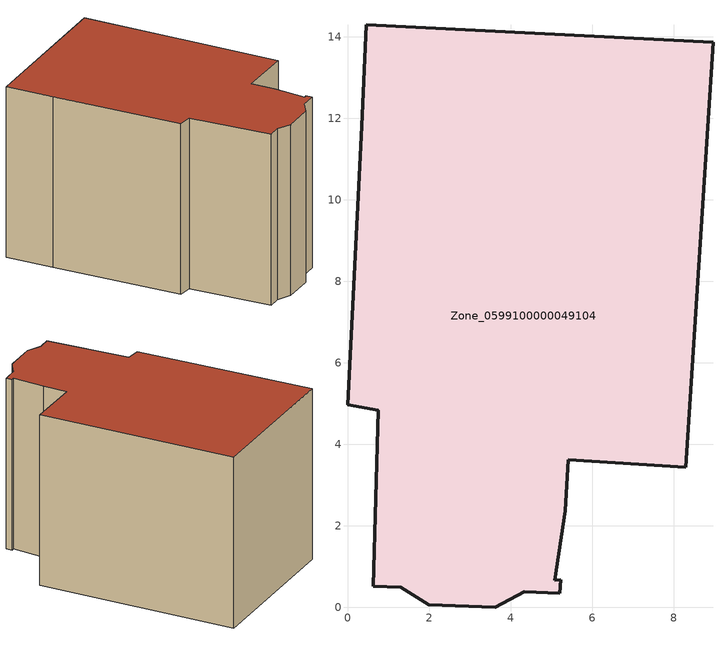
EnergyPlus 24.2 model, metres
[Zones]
Zone_0599100000049104
 floor ground (C_G): 3.63,0 1.99,0.07 1.31,0.49 0.63,0.52 0.75,4.84 0,4.97 0.35,11.81 0.46,14.3 8.97,13.87 8.3,3.44 5.42,3.62 5.34,2.37 5.08,0.67 5.23,0.68 5.21,0.35 4.34,0.38 z0
 wall outside (C_F): 1.99,0.07 3.63,0 4.34,0.38 5.21,0.35 5.23,0.68 5.08,0.67 5.34,2.37 5.42,3.62 8.3,3.44 8.97,13.87 0.46,14.3 0.35,11.81 0,4.97 0.75,4.84 0.63,0.52 1.31,0.49 1.99,0.07 z0:9.09
 roof outside (C_R): 5.34,2.37 5.42,3.62 8.3,3.44 8.97,13.87 0.46,14.3 0.35,11.81 0,4.97 0.75,4.84 0.63,0.52 1.31,0.49 1.99,0.07 3.63,0 4.34,0.38 5.21,0.35 5.23,0.68 5.08,0.67 z9.09
[BUILDING]
Pand.0599100000049104: North Axis=0; Terrain=City; Loads Convergence Tolerance Value=0.04; Temperature Convergence Tolerance Value=0.4; Solar Distribution=FullExterior; Maximum Number of Warmup Days=25; Minimum Number of Warmup Days=1
[Site:Location]
Rotterdam.The.Hague.AP_ZH_NLD Design_Conditions: Latitude=51.96; Longitude=4.45; Time Zone=1; Elevation=-4.5
[SITE:GROUNDTEMPERATURE:BUILDINGSURFACE]
18, 18, 18, 18, 18, 18, 18, 18, 18, 18, 18, 18
[MATERIAL] Thermal Absorptance=0.9; Solar Absorptance=0.7; Visible Absorptance=0.7
Name | Roughness | Thickness | Conductivity | Density | Specific Heat
G.TC.1946 | MediumSmooth | 0.15 | 1 | 540 | 1210
F.TC.1946 | Rough | 0.3 | 0.857143 | 1920 | 840
R.TC.1946 | MediumRough | 0.2 | 0.909091 | 1500 | 1000
[CONSTRUCTION]
C_G: G.TC.1946
C_F: F.TC.1946
C_R: R.TC.1946
[ZONE]
Zone_0599100000049104: Type=1; Multiplier=1; Ceiling Height=Autocalculate; Volume=Autocalculate; Floor Area=autocalculate; Part of Total Floor Area=Yes
[ZONEINFILTRATION:DESIGNFLOWRATE]
Infil_Zone_0599100000049104: Zone or ZoneList or Space or SpaceList=Zone_0599100000049104; Schedule=AlwaysOn; Design Flow Rate Calculation Method=Flow/Area; Flow Rate per Floor Area=0.003; Constant Term Coefficient=1; Temperature Term Coefficient=0; Velocity Term Coefficient=0; Velocity Squared Term Coefficient=0
[HVACTEMPLATE:ZONE:IDEALLOADSAIRSYSTEM]
Zone_0599100000049104: Maximum Heating Supply Air Temperature=50; Minimum Cooling Supply Air Temperature=13; Maximum Heating Supply Air Humidity Ratio=0.0156; Minimum Cooling Supply Air Humidity Ratio=0.0077; Heating Limit=NoLimit; Cooling Limit=NoLimit; Dehumidification Control Type=ConstantSensibleHeatRatio; Cooling Sensible Heat Ratio=0.7; Dehumidification Setpoint=60; Humidification Control Type=None; Humidification Setpoint=30; Outdoor Air Method=None; Outdoor Air Flow Rate per Person=0.00944; Outdoor Air Flow Rate per Zone Floor Area=0; Outdoor Air Flow Rate per Zone=0; Demand Controlled Ventilation Type=None; Outdoor Air Economizer Type=NoEconomizer; Heat Recovery Type=None; Sensible Heat Recovery Effectiveness=0.7; Latent Heat Recovery Effectiveness=0.65
[ZONECONTROL:THERMOSTAT]
ThermostatControl_Zone_0599100000049104: Zone or ZoneList=Zone_0599100000049104; Control Type Schedule=DualSetpointControlType; Control 1=Thermostat_Zone_0599100000049104; Temperature Difference Between Cutout And Setpoint=0
[THERMOSTATSETPOINT:DUALSETPOINT]
Thermostat_Zone_0599100000049104: Heating Setpoint Temperature Schedule=HeatingSetpoint_Zone_0599100000049104; Cooling Setpoint Temperature Schedule=CoolingSetpoint_Zone_0599100000049104
[SCHEDULE:COMPACT]
HeatingSetpoint_Zone_0599100000049104: Through: 12/31, For: AllDays, Until: 24:00, 21
CoolingSetpoint_Zone_0599100000049104: Through: 12/31, For: AllDays, Until: 24:00, 24
DualSetpointControlType: Through: 12/31, For: AllDays, Until: 24:00, 4
AlwaysOn: Through: 12/31, For: AllDays, Until: 24:00, 1
